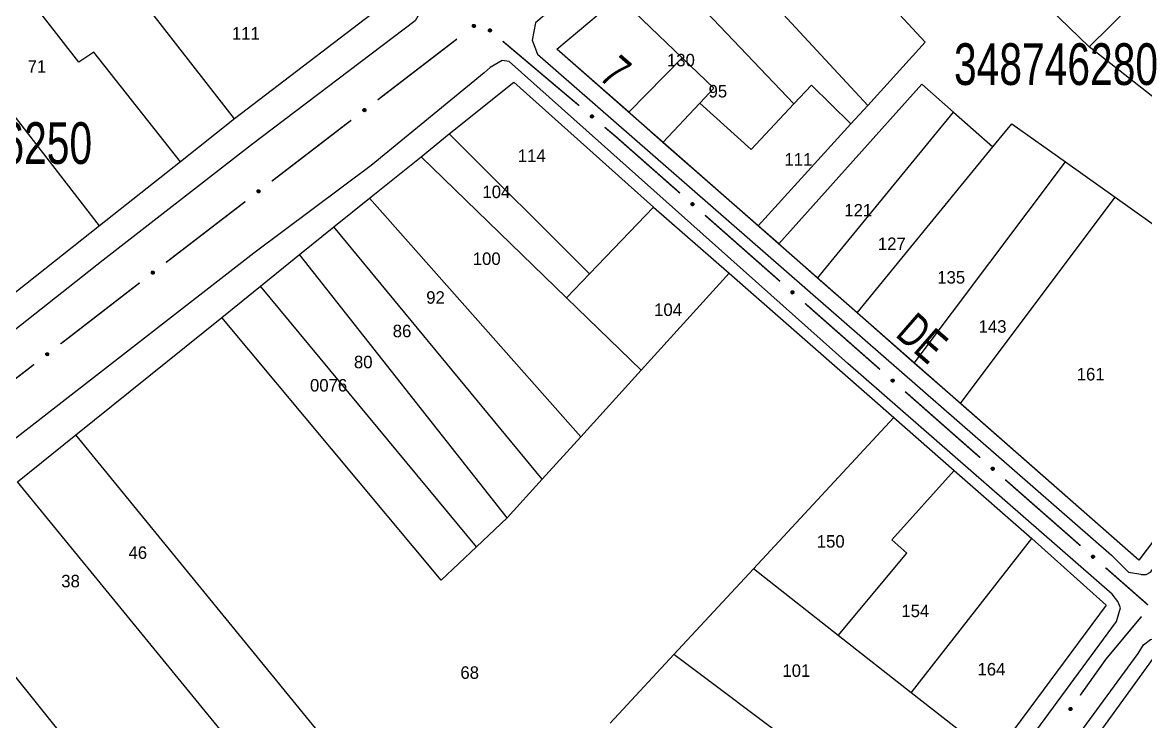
# Model space of a CAD drawing. Extents: x 199577 to 200882, y 4838726 to 4840156.
# Drawn here: x 199757.4 to 199892.1, y 4839264.7 to 4839348.5 of the extents above; entities that cross this region are included whole.
import ezdxf
from ezdxf.enums import TextEntityAlignment as Align

# ---------------------------------------------------------------- set-up
doc = ezdxf.new("R2010")
doc.units = 0
doc.header["$LTSCALE"] = 1.5
doc.header["$MEASUREMENT"] = 0
for name, color, linetype in [('CD_MALHA_LOTES', 7, 'CONTINUOUS'), ('CD_TXT_QUADRA', 2, 'CONTINUOUS'), ('RU-QUADRA', 210, 'CONTINUOUS'), ('SV-EIXO-RUA-PAV', 20, 'CONTINUOUS'), ('SV-RUA-PAVIM', 7, 'CONTINUOUS'), ('SV-TXT-RUA-PAV', 7, 'CONTINUOUS'), ('Th_NmrPorta', 1, 'CONTINUOUS')]:
    doc.layers.add(name, color=color, linetype=linetype)
doc.styles.add('ARIAL', font='ARIAL.SHX')

msp = doc.modelspace()

# ---------------------------------------------------------------- linework, layer by layer
at = {"layer": 'CD_MALHA_LOTES', "linetype": 'Continuous', "flags": 128}
for points in [[(199885.36, 4839345.6), (199855.34, 4839374.68)], [(199865.72, 4839346.17), (199846.64, 4839366.77)], [(199858.82, 4839338.58), (199838.98, 4839360.05)], [(199782.88, 4839336.96), (199767.74, 4839356.43)], [(199849.97, 4839338.75), (199833.86, 4839355.73)], [(199885.36, 4839345.6), (199895.73, 4839355.85)], [(199764.21, 4839343.75), (199756.3, 4839353.98)], [(199802.99, 4839352.36), (199782.88, 4839336.96)], [(199830.16, 4839337.76), (199821.54, 4839345.34), (199828.96, 4839351.6)], [(199828.96, 4839351.6), (199836.57, 4839344.27)], [(199766.69, 4839324.14), (199748.39, 4839347.78)], [(199858.82, 4839338.58), (199865.72, 4839346.17)], [(199766.01, 4839344.96), (199764.21, 4839343.75)], [(199776.4, 4839331.83), (199766.01, 4839344.96)], [(199918.48, 4839319.6), (199885.36, 4839345.6)], [(199830.16, 4839337.76), (199836.57, 4839344.27)], [(199836.57, 4839344.27), (199840.34, 4839340.64)], [(199808.61, 4839335.15), (199816.38, 4839341.35)], [(199816.38, 4839341.35), (199833.13, 4839326.38)], [(199848.14, 4839321.96), (199865.31, 4839341.12)], [(199849.97, 4839338.75), (199852.08, 4839341.01)], [(199852.08, 4839341.01), (199856.8, 4839336.36)], [(199865.31, 4839341.12), (199869.12, 4839337.76)], [(199840.34, 4839340.64), (199838.68, 4839338.86)], [(199834.26, 4839334.15), (199838.68, 4839338.86)], [(199838.68, 4839338.86), (199844.84, 4839333.29)], [(199844.84, 4839333.29), (199849.97, 4839338.75)], [(199856.8, 4839336.36), (199858.82, 4839338.58)], [(199782.88, 4839336.96), (199776.4, 4839331.83)], [(199834.26, 4839334.15), (199830.16, 4839337.76)], [(199852.8, 4839317.86), (199869.12, 4839337.76)], [(199869.12, 4839337.76), (199873.83, 4839333.6)], [(199845.66, 4839324.13), (199856.8, 4839336.36)], [(199873.83, 4839333.6), (199876.1, 4839336.38)], [(199876.1, 4839336.38), (199882.52, 4839331.82)], [(199805.25, 4839332.43), (199808.61, 4839335.15)], [(199825.44, 4839318.37), (199808.61, 4839335.15)], [(199845.66, 4839324.13), (199834.26, 4839334.15)], [(199857.53, 4839313.7), (199873.83, 4839333.6)], [(199776.4, 4839331.83), (199766.69, 4839324.14)], [(199799.08, 4839327.46), (199805.25, 4839332.43)], [(199822.7, 4839315.51), (199805.25, 4839332.43)], [(199864.38, 4839307.68), (199882.52, 4839331.82)], [(199882.52, 4839331.82), (199888.47, 4839327.59)], [(199794.79, 4839324), (199799.08, 4839327.46)], [(199824.39, 4839298.84), (199799.08, 4839327.46)], [(199869.93, 4839302.81), (199888.47, 4839327.59)], [(199888.47, 4839327.59), (199901.54, 4839318.31)], [(199825.44, 4839318.37), (199833.13, 4839326.38)], [(199833.13, 4839326.38), (199842.19, 4839318.44)], [(199766.69, 4839324.14), (199752.38, 4839312.81), (199744.05, 4839306.21), (199733.12, 4839297.55)], [(199790.69, 4839320.69), (199794.79, 4839324)], [(199819.77, 4839293.74), (199794.79, 4839324)], [(199848.14, 4839321.96), (199845.66, 4839324.13)], [(199852.8, 4839317.86), (199848.14, 4839321.96)], [(199786, 4839316.91), (199790.69, 4839320.69)], [(199815.57, 4839289.12), (199790.69, 4839320.69)], [(199822.7, 4839315.51), (199825.44, 4839318.37)], [(199842.19, 4839318.44), (199831.65, 4839306.83)], [(199842.19, 4839318.44), (199861.94, 4839301.13)], [(199857.53, 4839313.7), (199852.8, 4839317.86)], [(199781.34, 4839313.15), (199786, 4839316.91)], [(199811.89, 4839285.64), (199786, 4839316.91)], [(199831.65, 4839306.83), (199822.7, 4839315.51)], [(199763.85, 4839299.05), (199781.34, 4839313.15)], [(199807.64, 4839281.62), (199781.34, 4839313.15)], [(199864.38, 4839307.68), (199857.53, 4839313.7)], [(199909.94, 4839308.6), (199891.31, 4839284.01)], [(199869.93, 4839302.81), (199864.38, 4839307.68)], [(199831.65, 4839306.83), (199824.39, 4839298.84)], [(199891.31, 4839284.01), (199869.93, 4839302.81)], [(199845.1, 4839282.97), (199861.94, 4839301.13)], [(199861.94, 4839301.13), (199869.18, 4839294.78)], [(199756.86, 4839293.42), (199763.85, 4839299.05)], [(199797.21, 4839258.18), (199763.85, 4839299.05)], [(199824.39, 4839298.84), (199819.77, 4839293.74)], [(199819.77, 4839293.74), (199815.57, 4839289.12)], [(199861.72, 4839286.47), (199869.18, 4839294.78)], [(199869.18, 4839294.78), (199878.48, 4839286.63)], [(199790.35, 4839252.47), (199756.86, 4839293.42)], [(199815.57, 4839289.12), (199811.89, 4839285.64)], [(199811.89, 4839285.64), (199807.64, 4839281.62)], [(199863.49, 4839284.87), (199861.72, 4839286.47)], [(199864.04, 4839268.12), (199878.48, 4839286.63)], [(199878.48, 4839286.63), (199887.4, 4839278.64)], [(199745.12, 4839284.26), (199766.7, 4839257.42)], [(199855.28, 4839274.99), (199863.49, 4839284.87)], [(199835.58, 4839272.71), (199845.1, 4839282.97)], [(199855.28, 4839274.99), (199845.1, 4839282.97)], [(199887.4, 4839278.64), (199873.9, 4839260.38)], [(199864.04, 4839268.12), (199855.28, 4839274.99)], [(199827.93, 4839264.47), (199835.58, 4839272.71)], [(199866.04, 4839249.86), (199835.58, 4839272.71)], [(199884.6, 4839260.55), (199893.61, 4839273.01)], [(199873.9, 4839260.38), (199864.04, 4839268.12)]]:
    msp.add_lwpolyline(points, dxfattribs=at)
at = {"layer": 'RU-QUADRA', "linetype": 'Continuous', "flags": 128}
msp.add_lwpolyline([(199897.27, 4839416.15), (199956.89, 4839371.96), (199957.31, 4839368.57), (199944.62, 4839353.14), (199936.38, 4839342.56), (199928.1, 4839331.94), (199918.48, 4839319.6), (199909.94, 4839308.6), (199891.31, 4839284.01), (199821.54, 4839345.34), (199828.96, 4839351.6), (199833.86, 4839355.73), (199838.98, 4839360.05), (199846.64, 4839366.77), (199855.34, 4839374.68), (199868.66, 4839388.96), (199874.27, 4839395.77), (199881.03, 4839403.96), (199889.83, 4839414.62), (199891.06, 4839415.74), (199892.8, 4839416.65), (199894.9, 4839416.84)], close=True, dxfattribs=at)
for points in [[(199755.62, 4839393.43), (199760.87, 4839397.71), (199770.13, 4839387.63), (199780.19, 4839376.67), (199785.86, 4839370.37), (199791.41, 4839364.54), (199802.99, 4839352.36), (199782.88, 4839336.96), (199776.4, 4839331.83), (199766.69, 4839324.14), (199752.38, 4839312.81)], [(199756.86, 4839293.42), (199763.85, 4839299.05), (199781.34, 4839313.15), (199786, 4839316.91), (199790.69, 4839320.69), (199794.79, 4839324), (199799.08, 4839327.46), (199805.25, 4839332.43), (199808.61, 4839335.15), (199816.38, 4839341.35), (199833.13, 4839326.38), (199842.19, 4839318.44), (199861.94, 4839301.13), (199869.18, 4839294.78), (199878.48, 4839286.63), (199887.4, 4839278.64), (199873.9, 4839260.38)], [(199884.6, 4839260.55), (199893.61, 4839273.01), (199923.36, 4839247.27)]]:
    msp.add_lwpolyline(points, dxfattribs=at)
at = {"layer": 'SV-EIXO-RUA-PAV'}
for points in [[(199811.409297, 4839348.099592), (199811.412227, 4839348.148412), (199811.424728, 4839348.189772), (199811.445083, 4839348.221267), (199811.470328, 4839348.244408), (199811.49882, 4839348.265174), (199811.532166, 4839348.279772), (199811.572765, 4839348.287777), (199811.62176, 4839348.285182), (199811.663287, 4839348.269591), (199811.695232, 4839348.251287), (199811.720878, 4839348.226353), (199811.740587, 4839348.198336), (199811.754606, 4839348.163197), (199811.762316, 4839348.121974), (199811.758514, 4839348.072772), (199811.74598, 4839348.032308), (199811.725492, 4839348.002361), (199811.700262, 4839347.976737), (199811.670919, 4839347.955885), (199811.638103, 4839347.941744), (199811.596585, 4839347.934056), (199811.548071, 4839347.938452), (199811.507571, 4839347.950492), (199811.477344, 4839347.970555), (199811.452677, 4839347.995962), (199811.431501, 4839348.024287), (199811.415431, 4839348.057196), (199811.409297, 4839348.099592)], [(199813.472779, 4839347.749117), (199813.521449, 4839347.75394), (199813.564265, 4839347.748133), (199813.598581, 4839347.733012), (199813.625421, 4839347.711742), (199813.650429, 4839347.686889), (199813.670114, 4839347.65627), (199813.684435, 4839347.617446), (199813.689616, 4839347.568657), (199813.680784, 4839347.525188), (199813.667759, 4839347.490751), (199813.647192, 4839347.461487), (199813.622641, 4839347.437597), (199813.590159, 4839347.418201), (199813.550674, 4839347.404073), (199813.501489, 4839347.400051), (199813.459552, 4839347.406032), (199813.426744, 4839347.42153), (199813.397455, 4839347.442393), (199813.372227, 4839347.468072), (199813.353077, 4839347.49824), (199813.338924, 4839347.538021), (199813.335597, 4839347.58662), (199813.341085, 4839347.628514), (199813.356118, 4839347.661532), (199813.377308, 4839347.689905), (199813.40193, 4839347.715291), (199813.431885, 4839347.73636), (199813.472779, 4839347.749117)], [(199798.273282, 4839338.01894), (199798.278952, 4839338.067519), (199798.293758, 4839338.108111), (199798.315852, 4839338.138412), (199798.342357, 4839338.160097), (199798.371972, 4839338.179228), (199798.406086, 4839338.191929), (199798.447071, 4839338.197639), (199798.495842, 4839338.192293), (199798.536427, 4839338.174393), (199798.567293, 4839338.154322), (199798.591497, 4839338.127985), (199798.6096, 4839338.098904), (199798.621621, 4839338.063033), (199798.627001, 4839338.021442), (199798.620439, 4839337.972531), (199798.605651, 4839337.932836), (199798.583511, 4839337.904088), (199798.55688, 4839337.879923), (199798.526411, 4839337.860754), (199798.492853, 4839337.84848), (199798.450968, 4839337.843138), (199798.402778, 4839337.850254), (199798.363019, 4839337.864552), (199798.333968, 4839337.886282), (199798.310768, 4839337.913036), (199798.291218, 4839337.942506), (199798.277023, 4839337.976267), (199798.273282, 4839338.01894)], [(199825.70209, 4839337.431949), (199825.75076, 4839337.436773), (199825.793576, 4839337.430965), (199825.827892, 4839337.415844), (199825.854732, 4839337.394574), (199825.87974, 4839337.369721), (199825.899425, 4839337.339102), (199825.913746, 4839337.300278), (199825.918927, 4839337.251489), (199825.910095, 4839337.20802), (199825.89707, 4839337.173583), (199825.876502, 4839337.144319), (199825.851952, 4839337.120429), (199825.81947, 4839337.101033), (199825.779985, 4839337.086905), (199825.7308, 4839337.082883), (199825.688863, 4839337.088864), (199825.656055, 4839337.104362), (199825.626765, 4839337.125225), (199825.601538, 4839337.150904), (199825.582388, 4839337.181072), (199825.568235, 4839337.220853), (199825.564908, 4839337.269452), (199825.570396, 4839337.311346), (199825.585429, 4839337.344364), (199825.606619, 4839337.372737), (199825.631241, 4839337.398123), (199825.661196, 4839337.419192), (199825.70209, 4839337.431949)], [(199785.584967, 4839328.271805), (199785.590636, 4839328.320384), (199785.605442, 4839328.360976), (199785.627536, 4839328.391277), (199785.654041, 4839328.412962), (199785.683657, 4839328.432093), (199785.71777, 4839328.444794), (199785.758755, 4839328.450504), (199785.807526, 4839328.445158), (199785.848111, 4839328.427258), (199785.878977, 4839328.407187), (199785.903181, 4839328.38085), (199785.921284, 4839328.351769), (199785.933305, 4839328.315898), (199785.938685, 4839328.274307), (199785.932123, 4839328.225396), (199785.917335, 4839328.185701), (199785.895195, 4839328.156953), (199785.868564, 4839328.132788), (199785.838096, 4839328.113619), (199785.804537, 4839328.101345), (199785.762652, 4839328.096003), (199785.714463, 4839328.103119), (199785.674703, 4839328.117417), (199785.645652, 4839328.139147), (199785.622452, 4839328.165901), (199785.602902, 4839328.195371), (199785.588707, 4839328.229132), (199785.584967, 4839328.271805)], [(199837.760626, 4839326.9131), (199837.809389, 4839326.916863), (199837.852069, 4839326.910126), (199837.886048, 4839326.894261), (199837.912419, 4839326.872412), (199837.93688, 4839326.847021), (199837.955894, 4839326.81598), (199837.969366, 4839326.776854), (199837.973484, 4839326.727964), (199837.963709, 4839326.684697), (199837.949937, 4839326.650552), (199837.928738, 4839326.621742), (199837.903673, 4839326.598393), (199837.870777, 4839326.579708), (199837.830993, 4839326.566443), (199837.781732, 4839326.563492), (199837.739936, 4839326.570384), (199837.707473, 4839326.586592), (199837.678644, 4839326.608088), (199837.653982, 4839326.63431), (199837.635493, 4839326.664887), (199837.622209, 4839326.704968), (199837.619941, 4839326.753627), (199837.626339, 4839326.795392), (199837.642087, 4839326.828074), (199837.663889, 4839326.85598), (199837.689058, 4839326.880824), (199837.719465, 4839326.901236), (199837.760626, 4839326.9131)], [(199772.899663, 4839318.520211), (199772.905184, 4839318.568807), (199772.919867, 4839318.609444), (199772.941868, 4839318.639812), (199772.968307, 4839318.661578), (199772.997863, 4839318.6808), (199773.031938, 4839318.693604), (199773.072905, 4839318.699439), (199773.121692, 4839318.694242), (199773.162332, 4839318.676466), (199773.193259, 4839318.656489), (199773.217543, 4839318.630227), (199773.235735, 4839318.601201), (199773.247865, 4839318.565366), (199773.253372, 4839318.523792), (199773.24696, 4839318.474861), (199773.232292, 4839318.435121), (199773.21024, 4839318.406306), (199773.183683, 4839318.38206), (199773.153273, 4839318.362798), (199773.119752, 4839318.350422), (199773.077884, 4839318.344952), (199773.029673, 4839318.351921), (199772.98987, 4839318.366098), (199772.960753, 4839318.387739), (199772.937471, 4839318.414422), (199772.917831, 4839318.443833), (199772.903534, 4839318.477549), (199772.899663, 4839318.520211)], [(199849.762507, 4839316.332228), (199849.81127, 4839316.335991), (199849.85395, 4839316.329254), (199849.887929, 4839316.313389), (199849.9143, 4839316.29154), (199849.938761, 4839316.266149), (199849.957775, 4839316.235108), (199849.971247, 4839316.195982), (199849.975365, 4839316.147092), (199849.965589, 4839316.103825), (199849.951818, 4839316.06968), (199849.930619, 4839316.04087), (199849.905554, 4839316.017521), (199849.872658, 4839315.998836), (199849.832874, 4839315.985571), (199849.783613, 4839315.98262), (199849.741817, 4839315.989512), (199849.709354, 4839316.00572), (199849.680525, 4839316.027216), (199849.655863, 4839316.053438), (199849.637374, 4839316.084015), (199849.62409, 4839316.124096), (199849.621821, 4839316.172755), (199849.62822, 4839316.21452), (199849.643968, 4839316.247202), (199849.66577, 4839316.275108), (199849.690938, 4839316.299952), (199849.721345, 4839316.320364), (199849.762507, 4839316.332228)], [(199760.241136, 4839308.734421), (199760.246658, 4839308.783016), (199760.26134, 4839308.823653), (199760.283341, 4839308.854021), (199760.30978, 4839308.875787), (199760.339337, 4839308.895009), (199760.373412, 4839308.907814), (199760.414379, 4839308.913648), (199760.463166, 4839308.908452), (199760.503806, 4839308.890675), (199760.534733, 4839308.870698), (199760.559016, 4839308.844436), (199760.577208, 4839308.81541), (199760.589338, 4839308.779575), (199760.594846, 4839308.738001), (199760.588433, 4839308.68907), (199760.573765, 4839308.64933), (199760.551714, 4839308.620515), (199760.525157, 4839308.596269), (199760.494747, 4839308.577007), (199760.461226, 4839308.564631), (199760.419357, 4839308.559161), (199760.371146, 4839308.56613), (199760.331343, 4839308.580307), (199760.302226, 4839308.601948), (199760.278944, 4839308.628631), (199760.259305, 4839308.658042), (199760.245007, 4839308.691758), (199760.241136, 4839308.734421)], [(199861.764388, 4839305.751356), (199861.813151, 4839305.755119), (199861.85583, 4839305.748381), (199861.88981, 4839305.732516), (199861.916181, 4839305.710668), (199861.940642, 4839305.685276), (199861.959656, 4839305.654236), (199861.973128, 4839305.61511), (199861.977246, 4839305.56622), (199861.96747, 4839305.522953), (199861.953699, 4839305.488808), (199861.932499, 4839305.459998), (199861.907435, 4839305.436648), (199861.874539, 4839305.417964), (199861.834755, 4839305.404698), (199861.785494, 4839305.401747), (199861.743698, 4839305.40864), (199861.711234, 4839305.424848), (199861.682406, 4839305.446344), (199861.657744, 4839305.472565), (199861.639255, 4839305.503143), (199861.625971, 4839305.543223), (199861.623702, 4839305.591882), (199861.630101, 4839305.633648), (199861.645849, 4839305.66633), (199861.667651, 4839305.694235), (199861.692819, 4839305.719079), (199861.723226, 4839305.739492), (199861.764388, 4839305.751356)], [(199873.772682, 4839295.178115), (199873.821437, 4839295.181978), (199873.86413, 4839295.175328), (199873.898142, 4839295.159533), (199873.924557, 4839295.137738), (199873.949071, 4839295.112397), (199873.968148, 4839295.081396), (199873.981701, 4839295.042297), (199873.985919, 4839294.993416), (199873.976232, 4839294.950129), (199873.962531, 4839294.915956), (199873.941391, 4839294.887102), (199873.916374, 4839294.863701), (199873.883516, 4839294.84495), (199873.84376, 4839294.831602), (199873.794505, 4839294.82855), (199873.752695, 4839294.835357), (199873.720198, 4839294.851499), (199873.691326, 4839294.872935), (199873.66661, 4839294.899106), (199873.648058, 4839294.929646), (199873.634692, 4839294.969699), (199873.632323, 4839295.018353), (199873.638636, 4839295.060131), (199873.654317, 4839295.092846), (199873.676062, 4839295.120796), (199873.701179, 4839295.145692), (199873.731544, 4839295.166166), (199873.772682, 4839295.178115)], [(199885.796245, 4839284.621888), (199885.845001, 4839284.625751), (199885.887694, 4839284.619101), (199885.921705, 4839284.603306), (199885.948121, 4839284.581511), (199885.972634, 4839284.556171), (199885.991712, 4839284.525169), (199886.005264, 4839284.486071), (199886.009482, 4839284.437189), (199885.999796, 4839284.393902), (199885.986094, 4839284.359729), (199885.964954, 4839284.330876), (199885.939938, 4839284.307475), (199885.90708, 4839284.288723), (199885.867323, 4839284.275376), (199885.818069, 4839284.272324), (199885.776258, 4839284.27913), (199885.743762, 4839284.295272), (199885.714889, 4839284.316709), (199885.690173, 4839284.34288), (199885.671622, 4839284.373419), (199885.658255, 4839284.413472), (199885.655887, 4839284.462126), (199885.6622, 4839284.503905), (199885.677881, 4839284.536619), (199885.699625, 4839284.564569), (199885.724743, 4839284.589465), (199885.755108, 4839284.60994), (199885.796245, 4839284.621888)], [(199883.302573, 4839266.229261), (199883.311386, 4839266.181153), (199883.309122, 4839266.138004), (199883.296876, 4839266.10256), (199883.277888, 4839266.07406), (199883.255178, 4839266.047091), (199883.226283, 4839266.024953), (199883.188769, 4839266.007486), (199883.140572, 4839265.998307), (199883.096523, 4839266.003531), (199883.061132, 4839266.013677), (199883.030274, 4839266.031766), (199883.004445, 4839266.054267), (199882.982441, 4839266.085042), (199882.965111, 4839266.123231), (199882.957054, 4839266.171918), (199882.959563, 4839266.214205), (199882.972308, 4839266.248177), (199882.99069, 4839266.279084), (199883.014205, 4839266.306339), (199883.042695, 4839266.327907), (199883.081177, 4839266.345287), (199883.129336, 4839266.352602), (199883.17154, 4839266.350581), (199883.205683, 4839266.338317), (199883.235704, 4839266.319534), (199883.26303, 4839266.297085), (199883.286494, 4839266.268965), (199883.302573, 4839266.229261)]]:
    msp.add_lwpolyline(points, close=True, dxfattribs=at)
for points in [[(199811.409297, 4839348.099592), (199811.572765, 4839348.287777)], [(199811.411974, 4839348.12612), (199811.547138, 4839348.278628)], [(199811.412227, 4839348.148412), (199811.532166, 4839348.279772)], [(199811.414175, 4839348.07758), (199811.595821, 4839348.282754)], [(199811.415431, 4839348.057196), (199811.62176, 4839348.285182)], [(199811.419251, 4839348.17202), (199811.509431, 4839348.265947)], [(199811.424728, 4839348.189772), (199811.49882, 4839348.265174)], [(199811.427142, 4839348.043722), (199811.638763, 4839348.274728)], [(199811.431501, 4839348.024287), (199811.663287, 4839348.269591)], [(199811.444243, 4839348.013427), (199811.674327, 4839348.258542)], [(199811.452677, 4839347.995962), (199811.695232, 4839348.251287)], [(199811.46726, 4839347.984627), (199811.708429, 4839348.235693)], [(199811.477344, 4839347.970555), (199811.720878, 4839348.226353)], [(199811.495589, 4839347.962206), (199811.728774, 4839348.209994)], [(199811.507571, 4839347.950492), (199811.740587, 4839348.198336)], [(199811.530119, 4839347.94513), (199811.744699, 4839348.176884)], [(199811.548071, 4839347.938452), (199811.754606, 4839348.163197)], [(199811.574238, 4839347.939919), (199811.756489, 4839348.14021)], [(199811.596585, 4839347.934056), (199811.762316, 4839348.121974)], [(199811.619962, 4839347.943297), (199811.754841, 4839348.091957)], [(199811.638103, 4839347.941744), (199811.758514, 4839348.072772)], [(199811.657384, 4839347.952129), (199811.747706, 4839348.047981)], [(199811.670919, 4839347.955885), (199811.74598, 4839348.032308)], [(199813.335597, 4839347.58662), (199813.590159, 4839347.418201)], [(199813.338924, 4839347.538021), (199813.550674, 4839347.404073)], [(199813.339354, 4839347.605402), (199813.602109, 4839347.430147)], [(199813.341085, 4839347.628514), (199813.622641, 4839347.437597)], [(199813.341182, 4839347.561014), (199813.56776, 4839347.412709)], [(199813.350758, 4839347.642197), (199813.632286, 4839347.451105)], [(199813.351744, 4839347.516398), (199813.519852, 4839347.406709)], [(199813.353077, 4839347.49824), (199813.501489, 4839347.400051)], [(199813.356118, 4839347.661532), (199813.647192, 4839347.461487)], [(199813.366379, 4839347.480843), (199813.475301, 4839347.406804)], [(199813.368421, 4839347.673713), (199813.654446, 4839347.475256)], [(199813.372227, 4839347.468072), (199813.459552, 4839347.406032)], [(199813.377308, 4839347.689905), (199813.667759, 4839347.490751)], [(199813.39322, 4839347.700993), (199813.671619, 4839347.51254)], [(199813.40193, 4839347.715291), (199813.680784, 4839347.525188)], [(199813.420432, 4839347.722667), (199813.681981, 4839347.550215)], [(199813.431885, 4839347.73636), (199813.689616, 4839347.568657)], [(199813.451815, 4839347.740822), (199813.683118, 4839347.593886)], [(199813.472779, 4839347.749117), (199813.684435, 4839347.617446)], [(199813.499397, 4839347.750667), (199813.67135, 4839347.641305)], [(199813.521449, 4839347.75394), (199813.670114, 4839347.65627)], [(199813.54587, 4839347.750735), (199813.652869, 4839347.676534)], [(199813.564265, 4839347.748133), (199813.650429, 4839347.686889)], [(199798.273282, 4839338.01894), (199798.447071, 4839338.197639)], [(199798.276915, 4839337.996689), (199798.469808, 4839338.191327)], [(199798.277023, 4839337.976267), (199798.495842, 4839338.192293)], [(199798.277446, 4839338.045276), (199798.42097, 4839338.189944)], [(199798.278952, 4839338.067519), (199798.406086, 4839338.191929)], [(199798.287292, 4839338.090695), (199798.38261, 4839338.179403)], [(199798.287958, 4839337.962156), (199798.512231, 4839338.1809)], [(199798.291218, 4839337.942506), (199798.536427, 4839338.174393)], [(199798.293758, 4839338.108111), (199798.371972, 4839338.179228)], [(199798.303329, 4839337.930947), (199798.546829, 4839338.162741)], [(199798.310768, 4839337.913036), (199798.567293, 4839338.154322)], [(199798.324691, 4839337.900899), (199798.579592, 4839338.13801)], [(199798.333968, 4839337.886282), (199798.591497, 4839338.127985)], [(199798.351714, 4839337.876921), (199798.59846, 4839338.111209)], [(199798.363019, 4839337.864552), (199798.6096, 4839338.098904)], [(199798.38523, 4839337.857931), (199798.612499, 4839338.077255)], [(199798.402778, 4839337.850254), (199798.621621, 4839338.063033)], [(199798.428986, 4839337.850248), (199798.622208, 4839338.039977)], [(199798.450968, 4839337.843138), (199798.627001, 4839338.021442)], [(199798.474828, 4839337.85105), (199798.617851, 4839337.991892)], [(199798.492853, 4839337.84848), (199798.620439, 4839337.972531)], [(199798.512687, 4839337.857765), (199798.608255, 4839337.948387)], [(199798.526411, 4839337.860754), (199798.605651, 4839337.932836)], [(199825.564908, 4839337.269452), (199825.81947, 4839337.101033)], [(199825.568235, 4839337.220853), (199825.779985, 4839337.086905)], [(199825.568665, 4839337.288234), (199825.83142, 4839337.112979)], [(199825.570396, 4839337.311346), (199825.851952, 4839337.120429)], [(199825.570493, 4839337.243846), (199825.797071, 4839337.095541)], [(199825.580069, 4839337.325029), (199825.861597, 4839337.133937)], [(199825.581055, 4839337.19923), (199825.749163, 4839337.089542)], [(199825.582388, 4839337.181072), (199825.7308, 4839337.082883)], [(199825.585429, 4839337.344364), (199825.876502, 4839337.144319)], [(199825.59569, 4839337.163675), (199825.704612, 4839337.089637)], [(199825.597731, 4839337.356545), (199825.883757, 4839337.158088)], [(199825.601538, 4839337.150904), (199825.688863, 4839337.088864)], [(199825.606619, 4839337.372737), (199825.89707, 4839337.173583)], [(199825.622531, 4839337.383825), (199825.90093, 4839337.195372)], [(199825.631241, 4839337.398123), (199825.910095, 4839337.20802)], [(199825.649743, 4839337.405499), (199825.911291, 4839337.233047)], [(199825.661196, 4839337.419192), (199825.918927, 4839337.251489)], [(199825.681126, 4839337.423654), (199825.912429, 4839337.276718)], [(199825.70209, 4839337.431949), (199825.913746, 4839337.300278)], [(199825.728707, 4839337.433499), (199825.900661, 4839337.324137)], [(199825.75076, 4839337.436773), (199825.899425, 4839337.339102)], [(199825.775181, 4839337.433567), (199825.88218, 4839337.359366)], [(199825.793576, 4839337.430965), (199825.87974, 4839337.369721)], [(199785.584967, 4839328.271805), (199785.758755, 4839328.450504)], [(199785.588599, 4839328.249554), (199785.781492, 4839328.444192)], [(199785.588707, 4839328.229132), (199785.807526, 4839328.445158)], [(199785.58913, 4839328.298141), (199785.732655, 4839328.442809)], [(199785.590636, 4839328.320384), (199785.71777, 4839328.444794)], [(199785.598977, 4839328.34356), (199785.694294, 4839328.432268)], [(199785.599642, 4839328.215021), (199785.823915, 4839328.433765)], [(199785.602902, 4839328.195371), (199785.848111, 4839328.427258)], [(199785.605442, 4839328.360976), (199785.683657, 4839328.432093)], [(199785.615013, 4839328.183812), (199785.858513, 4839328.415606)], [(199785.622452, 4839328.165901), (199785.878977, 4839328.407187)], [(199785.636375, 4839328.153764), (199785.891276, 4839328.390875)], [(199785.645652, 4839328.139147), (199785.903181, 4839328.38085)], [(199785.663398, 4839328.129786), (199785.910145, 4839328.364074)], [(199785.674703, 4839328.117417), (199785.921284, 4839328.351769)], [(199785.696914, 4839328.110796), (199785.924183, 4839328.33012)], [(199785.714463, 4839328.103119), (199785.933305, 4839328.315898)], [(199785.74067, 4839328.103113), (199785.933892, 4839328.292842)], [(199785.762652, 4839328.096003), (199785.938685, 4839328.274307)], [(199785.786512, 4839328.103915), (199785.929535, 4839328.244757)], [(199785.804537, 4839328.101345), (199785.932123, 4839328.225396)], [(199785.824371, 4839328.11063), (199785.919939, 4839328.201252)], [(199785.838096, 4839328.113619), (199785.917335, 4839328.185701)], [(199837.619941, 4839326.753627), (199837.870777, 4839326.579708)], [(199837.622209, 4839326.704968), (199837.830993, 4839326.566443)], [(199837.624105, 4839326.772323), (199837.882984, 4839326.591391)], [(199837.624967, 4839326.727905), (199837.848263, 4839326.574705)], [(199837.626339, 4839326.795392), (199837.903673, 4839326.598393)], [(199837.634555, 4839326.683071), (199837.800236, 4839326.569749)], [(199837.635493, 4839326.664887), (199837.781732, 4839326.563492)], [(199837.636308, 4839326.808861), (199837.91361, 4839326.611687)], [(199837.642087, 4839326.828074), (199837.928738, 4839326.621742)], [(199837.648413, 4839326.647205), (199837.755698, 4839326.570814)], [(199837.653982, 4839326.63431), (199837.739936, 4839326.570384)], [(199837.654651, 4839326.839985), (199837.93629, 4839326.63535)], [(199837.663889, 4839326.85598), (199837.949937, 4839326.650552)], [(199837.680039, 4839326.866719), (199837.954271, 4839326.672252)], [(199837.689058, 4839326.880824), (199837.963709, 4839326.684697)], [(199837.707716, 4839326.887796), (199837.965449, 4839326.709693)], [(199837.719465, 4839326.901236), (199837.973484, 4839326.727964)], [(199837.739487, 4839326.905263), (199837.967537, 4839326.753329)], [(199837.760626, 4839326.9131), (199837.969366, 4839326.776854)], [(199837.787271, 4839326.914071), (199837.956804, 4839326.800992)], [(199837.809389, 4839326.916863), (199837.955894, 4839326.81598)], [(199837.833735, 4839326.913127), (199837.939094, 4839326.836615)], [(199837.852069, 4839326.910126), (199837.93688, 4839326.847021)], [(199772.899663, 4839318.520211), (199773.072905, 4839318.699439)], [(199772.903363, 4839318.497972), (199773.095661, 4839318.693197)], [(199772.903534, 4839318.477549), (199773.121692, 4839318.694242)], [(199772.903746, 4839318.54656), (199773.046828, 4839318.691665)], [(199772.905184, 4839318.568807), (199773.031938, 4839318.693604)], [(199772.913454, 4839318.592008), (199773.0085, 4839318.681007)], [(199772.914511, 4839318.463472), (199773.138116, 4839318.682899)], [(199772.917831, 4839318.443833), (199773.162332, 4839318.676466)], [(199772.919867, 4839318.609444), (199772.997863, 4839318.6808)], [(199772.929977, 4839318.43231), (199773.172769, 4839318.664846)], [(199772.937471, 4839318.414422), (199773.193259, 4839318.656489)], [(199772.951431, 4839318.402328), (199773.205608, 4839318.640215)], [(199772.960753, 4839318.387739), (199773.217543, 4839318.630227)], [(199772.978527, 4839318.378432), (199773.224558, 4839318.613471)], [(199772.98987, 4839318.366098), (199773.235735, 4839318.601201)], [(199773.012101, 4839318.359544), (199773.238699, 4839318.579561)], [(199773.029673, 4839318.351921), (199773.247865, 4839318.565366)], [(199773.05588, 4839318.351995), (199773.248523, 4839318.542312)], [(199773.077884, 4839318.344952), (199773.253372, 4839318.523792)], [(199773.10172, 4839318.352937), (199773.244312, 4839318.494215)], [(199773.119752, 4839318.350422), (199773.24696, 4839318.474861)], [(199773.139558, 4839318.359767), (199773.234849, 4839318.45068)], [(199773.153273, 4839318.362798), (199773.232292, 4839318.435121)], [(199849.621821, 4839316.172755), (199849.872658, 4839315.998836)], [(199849.62409, 4839316.124096), (199849.832874, 4839315.985571)], [(199849.625986, 4839316.191451), (199849.884865, 4839316.010519)], [(199849.626847, 4839316.147033), (199849.850144, 4839315.993833)], [(199849.62822, 4839316.21452), (199849.905554, 4839316.017521)], [(199849.636436, 4839316.102198), (199849.802117, 4839315.988877)], [(199849.637374, 4839316.084015), (199849.783613, 4839315.98262)], [(199849.638188, 4839316.227989), (199849.915491, 4839316.030815)], [(199849.643968, 4839316.247202), (199849.930619, 4839316.04087)], [(199849.650294, 4839316.066333), (199849.757579, 4839315.989942)], [(199849.655863, 4839316.053438), (199849.741817, 4839315.989512)], [(199849.656532, 4839316.259113), (199849.938171, 4839316.054478)], [(199849.66577, 4839316.275108), (199849.951818, 4839316.06968)], [(199849.68192, 4839316.285847), (199849.956151, 4839316.09138)], [(199849.690938, 4839316.299952), (199849.965589, 4839316.103825)], [(199849.709597, 4839316.306924), (199849.96733, 4839316.12882)], [(199849.721345, 4839316.320364), (199849.975365, 4839316.147092)], [(199849.741368, 4839316.324391), (199849.969418, 4839316.172457)], [(199849.762507, 4839316.332228), (199849.971247, 4839316.195982)], [(199849.789152, 4839316.333199), (199849.958685, 4839316.22012)], [(199849.81127, 4839316.335991), (199849.957775, 4839316.235108)], [(199849.835616, 4839316.332255), (199849.940975, 4839316.255743)], [(199849.85395, 4839316.329254), (199849.938761, 4839316.266149)], [(199760.241136, 4839308.734421), (199760.414379, 4839308.913648)], [(199760.244837, 4839308.712181), (199760.437135, 4839308.907406)], [(199760.245007, 4839308.691758), (199760.463166, 4839308.908452)], [(199760.245219, 4839308.760769), (199760.388302, 4839308.905874)], [(199760.246658, 4839308.783016), (199760.373412, 4839308.907814)], [(199760.254927, 4839308.806217), (199760.349974, 4839308.895216)], [(199760.255985, 4839308.677681), (199760.47959, 4839308.897108)], [(199760.259305, 4839308.658042), (199760.503806, 4839308.890675)], [(199760.26134, 4839308.823653), (199760.339337, 4839308.895009)], [(199760.271451, 4839308.64652), (199760.514243, 4839308.879055)], [(199760.278944, 4839308.628631), (199760.534733, 4839308.870698)], [(199760.292904, 4839308.616537), (199760.547081, 4839308.854424)], [(199760.302226, 4839308.601948), (199760.559016, 4839308.844436)], [(199760.320001, 4839308.592641), (199760.566031, 4839308.82768)], [(199760.331343, 4839308.580307), (199760.577208, 4839308.81541)], [(199760.353574, 4839308.573753), (199760.580173, 4839308.79377)], [(199760.371146, 4839308.56613), (199760.589338, 4839308.779575)], [(199760.397354, 4839308.566204), (199760.589996, 4839308.756521)], [(199760.419357, 4839308.559161), (199760.594846, 4839308.738001)], [(199760.443193, 4839308.567146), (199760.585786, 4839308.708424)], [(199760.461226, 4839308.564631), (199760.588433, 4839308.68907)], [(199760.481031, 4839308.573976), (199760.576322, 4839308.664889)], [(199760.494747, 4839308.577007), (199760.573765, 4839308.64933)], [(199861.658413, 4839305.678241), (199861.940052, 4839305.473606)], [(199861.667651, 4839305.694235), (199861.953699, 4839305.488808)], [(199861.683801, 4839305.704975), (199861.958032, 4839305.510508)], [(199861.692819, 4839305.719079), (199861.96747, 4839305.522953)], [(199861.711477, 4839305.726052), (199861.969211, 4839305.547948)], [(199861.723226, 4839305.739492), (199861.977246, 4839305.56622)], [(199861.743248, 4839305.743519), (199861.971299, 4839305.591584)], [(199861.764388, 4839305.751356), (199861.973128, 4839305.61511)], [(199861.791033, 4839305.752326), (199861.960566, 4839305.639248)], [(199861.813151, 4839305.755119), (199861.959656, 4839305.654236)], [(199861.837497, 4839305.751383), (199861.942856, 4839305.67487)], [(199861.85583, 4839305.748381), (199861.940642, 4839305.685276)], [(199861.623702, 4839305.591882), (199861.874539, 4839305.417964)], [(199861.625971, 4839305.543223), (199861.834755, 4839305.404698)], [(199861.627867, 4839305.610578), (199861.886745, 4839305.429647)], [(199861.628728, 4839305.566161), (199861.852025, 4839305.412961)], [(199861.630101, 4839305.633648), (199861.907435, 4839305.436648)], [(199861.638317, 4839305.521326), (199861.803998, 4839305.408005)], [(199861.639255, 4839305.503143), (199861.785494, 4839305.401747)], [(199861.640069, 4839305.647117), (199861.917372, 4839305.449943)], [(199861.645849, 4839305.66633), (199861.932499, 4839305.459998)], [(199861.652175, 4839305.485461), (199861.75946, 4839305.409069)], [(199861.657744, 4839305.472565), (199861.743698, 4839305.40864)], [(199873.632323, 4839295.018353), (199873.883516, 4839294.84495)], [(199873.634692, 4839294.969699), (199873.84376, 4839294.831602)], [(199873.63645, 4839295.037058), (199873.895699, 4839294.856658)], [(199873.637402, 4839294.992642), (199873.861013, 4839294.8399)], [(199873.638636, 4839295.060131), (199873.916374, 4839294.863701)], [(199873.647083, 4839294.947827), (199873.812996, 4839294.834846)], [(199873.648058, 4839294.929646), (199873.794505, 4839294.82855)], [(199873.648577, 4839295.073621), (199873.926284, 4839294.877016)], [(199873.654317, 4839295.092846), (199873.941391, 4839294.887102)], [(199873.661015, 4839294.91199), (199873.768456, 4839294.835819)], [(199873.666857, 4839295.104783), (199873.948915, 4839294.900725)], [(199873.676062, 4839295.120796), (199873.962531, 4839294.915956)], [(199873.69219, 4839295.131568), (199873.96682, 4839294.937664)], [(199873.701179, 4839295.145692), (199873.976232, 4839294.950129)], [(199873.719823, 4839295.152702), (199873.977922, 4839294.975128)], [(199873.731544, 4839295.166166), (199873.985919, 4839294.993416)], [(199873.751558, 4839295.170235), (199873.97992, 4839295.018768)], [(199873.772682, 4839295.178115), (199873.981701, 4839295.042297)], [(199873.799325, 4839295.17914), (199873.969089, 4839295.066409)], [(199873.821437, 4839295.181978), (199873.968148, 4839295.081396)], [(199873.845791, 4839295.178292), (199873.951306, 4839295.101996)], [(199873.86413, 4839295.175328), (199873.949071, 4839295.112397)], [(199873.66661, 4839294.899106), (199873.752695, 4839294.835357)], [(199885.655887, 4839284.462126), (199885.90708, 4839284.288723)], [(199885.658255, 4839284.413472), (199885.867323, 4839284.275376)], [(199885.660013, 4839284.480831), (199885.919262, 4839284.300431)], [(199885.660966, 4839284.436416), (199885.884576, 4839284.283673)], [(199885.6622, 4839284.503905), (199885.939938, 4839284.307475)], [(199885.670646, 4839284.3916), (199885.83656, 4839284.278619)], [(199885.671622, 4839284.373419), (199885.818069, 4839284.272324)], [(199885.672141, 4839284.517394), (199885.949847, 4839284.32079)], [(199885.677881, 4839284.536619), (199885.964954, 4839284.330876)], [(199885.684578, 4839284.355764), (199885.792019, 4839284.279592)], [(199885.690173, 4839284.34288), (199885.776258, 4839284.27913)], [(199885.690421, 4839284.548556), (199885.972479, 4839284.344499)], [(199885.699625, 4839284.564569), (199885.986094, 4839284.359729)], [(199885.715753, 4839284.575342), (199885.990383, 4839284.381438)], [(199885.724743, 4839284.589465), (199885.999796, 4839284.393902)], [(199885.743387, 4839284.596475), (199886.001485, 4839284.418901)], [(199885.755108, 4839284.60994), (199886.009482, 4839284.437189)], [(199885.775122, 4839284.614008), (199886.003484, 4839284.462542)], [(199885.796245, 4839284.621888), (199886.005264, 4839284.486071)], [(199885.822888, 4839284.622913), (199885.992653, 4839284.510183)], [(199885.845001, 4839284.625751), (199885.991712, 4839284.525169)], [(199885.869354, 4839284.622065), (199885.97487, 4839284.545769)], [(199885.887694, 4839284.619101), (199885.972634, 4839284.556171)], [(199883.042695, 4839266.327907), (199882.957054, 4839266.171918)], [(199883.014205, 4839266.306339), (199882.959563, 4839266.214205)], [(199883.026452, 4839266.313219), (199882.96163, 4839266.198573)], [(199883.081177, 4839266.345287), (199882.965111, 4839266.123231)], [(199883.060682, 4839266.330731), (199882.965202, 4839266.154165)], [(199883.104277, 4839266.344929), (199882.975124, 4839266.106914)], [(199883.129336, 4839266.352602), (199882.982441, 4839266.085042)], [(199883.148364, 4839266.350404), (199882.99533, 4839266.074116)], [(199883.17154, 4839266.350581), (199883.004445, 4839266.054267)], [(199883.185973, 4839266.342067), (199883.0187, 4839266.045766)], [(199883.205683, 4839266.338317), (199883.030274, 4839266.031766)], [(199883.218836, 4839266.327059), (199883.044593, 4839266.025669)], [(199883.235704, 4839266.319534), (199883.061132, 4839266.013677)], [(199883.248064, 4839266.304589), (199883.083164, 4839266.011624)], [(199883.26303, 4839266.297085), (199883.096523, 4839266.003531)], [(199883.271905, 4839266.279253), (199883.121564, 4839266.004398)], [(199883.286494, 4839266.268965), (199883.140572, 4839265.998307)], [(199883.292581, 4839266.24947), (199883.165181, 4839266.006858)], [(199883.302573, 4839266.229261), (199883.188769, 4839266.007486)], [(199883.306309, 4839266.202861), (199883.21147, 4839266.022489)], [(199883.311386, 4839266.181153), (199883.226283, 4839266.024953)], [(199883.310202, 4839266.15655), (199883.245058, 4839266.043807)], [(199883.309122, 4839266.138004), (199883.255178, 4839266.047091)]]:
    msp.add_lwpolyline(points, dxfattribs=at)
at = {"layer": 'SV-EIXO-RUA-PAV', "const_width": 0.18}
for points in [[(199800.040324, 4839339.237566), (199809.556561, 4839346.547917)], [(199815.04028, 4839346.282685), (199824.212263, 4839338.544809)], [(199787.352008, 4839329.490431), (199796.868245, 4839336.800782)], [(199827.269591, 4839335.965517), (199828.033923, 4839335.320694)], [(199828.033923, 4839335.320694), (199828.58, 4839334.86)], [(199828.58, 4839334.86), (199836.295371, 4839328.05812)], [(199774.663692, 4839319.743296), (199784.179929, 4839327.053647)], [(199839.295842, 4839325.412902), (199848.297252, 4839317.477247)], [(199762.004453, 4839309.95843), (199771.498347, 4839317.297773)], [(199851.297723, 4839314.832029), (199860.299133, 4839306.896375)], [(199749.345926, 4839300.172639), (199758.839821, 4839307.511982)], [(199863.299603, 4839304.251157), (199869.300544, 4839298.960721)], [(199869.300544, 4839298.960721), (199870.05, 4839298.3)], [(199870.05, 4839298.3), (199872.305081, 4839296.320126)], [(199875.310972, 4839293.681069), (199884.328644, 4839285.763899)], [(199887.334535, 4839283.124842), (199891.843372, 4839279.166257)], [(199891.843372, 4839279.166257), (199892.42, 4839278.66)], [(199891.648325, 4839277.273169), (199887.807741, 4839272.663407)], [(199887.38, 4839272.15), (199884.289037, 4839267.805626)], [(199887.807741, 4839272.663407), (199887.38, 4839272.15)]]:
    msp.add_lwpolyline(points, dxfattribs=at)
at = {"layer": 'SV-RUA-PAVIM', "linetype": 'Continuous'}
msp.add_polyline3d([(199888.06, 4839284.62, 4.25), (199890.07, 4839282.57, 4.25), (199891.56, 4839282.34, 4.25), (199891.59, 4839282.32, 4.25), (199892.21, 4839282.32, 4.25), (199892.73, 4839282.57, 4.25), (199959, 4839367.48, 3.67), (199959.48, 4839368.59, 3.67), (199959.62, 4839370.21, 3.67), (199959.42, 4839371.56, 3.67), (199958, 4839373.07, 3.67), (199896, 4839418.75, 3.67), (199893.59, 4839420.18, 3.72), (199892.3, 4839420.62, 3.72), (199891.34, 4839420.63, 3.72), (199890.16, 4839420.08, 3.72), (199888.99, 4839419.31, 3.72), (199868.35, 4839394.36, 3.81), (199851.2, 4839376.28, 3.42), (199835.08, 4839362.29, 2.84), (199818.98, 4839348.5, 2.12), (199818.59, 4839346.4, 2.12), (199819.23, 4839344.74, 2.12)], close=True, dxfattribs=at)
for points in [[(199784.9, 4839333.87, 3.68), (199767.12, 4839320.01, 3.68), (199713.53, 4839277.69, 3.33), (199711.28, 4839277.56, 3.34), (199709.06, 4839278.57, 3.34), (199676.14, 4839319.94, 3.19), (199674.57, 4839324.74, 3.17), (199674.39, 4839328.44, 3.13), (199675.27, 4839332.23, 3.14), (199740.78, 4839385.07, 3.7), (199759.99, 4839400.24, 3.01), (199784.29, 4839373.76, 2.82), (199803.74, 4839353.55, 2.82), (199804.31, 4839352.67, 2.82), (199805.1, 4839351.6, 2.82), (199805.38, 4839350.21, 2.82), (199804.55, 4839348.73, 2.82), (199784.9, 4839333.84, 3.55)], [(199787.6, 4839160.26, 4.11), (199788.46, 4839159.77, 4.1), (199793.3, 4839159.26, 4.14), (199798.78, 4839160.23, 4.07), (199807.25, 4839166.1, 4.03), (199829.41, 4839196.09, 3.1), (199888.63, 4839276.67, 2.02), (199889.11, 4839278.33, 2.02), (199888.81, 4839279.06, 2.02), (199888.12, 4839279.95, 2.02), (199856.43, 4839307.63, 1.95), (199815.82, 4839343.84, 1.95), (199814.97, 4839343.97, 1.95), (199813.55, 4839343.14, 1.95), (199812.8, 4839342.49, 1.94), (199799.25, 4839331.39, 1.94), (199785.18, 4839320.86, 1.94), (199729.46, 4839277.57, 3.08)], [(199860.64, 4839231, 3.25), (199891.23, 4839272.82, 2.75), (199891.9, 4839273.88, 2.78), (199892.74, 4839274.51, 2.78), (199893.4, 4839274.69, 2.78), (199894.27, 4839274.61, 2.78), (199957.88, 4839219.92, 3.7)]]:
    msp.add_polyline3d(points, dxfattribs=at)

# ---------------------------------------------------------------- texts
at = {"layer": 'CD_TXT_QUADRA', "style": 'ARIAL', "width": 0.7}
for s, p in [('348746280', (199869.16, 4839341.03)), ('348746250', (199741.33, 4839331.56))]:
    msp.add_text(s, height=5, dxfattribs=at).set_placement(p)
at = {"layer": 'SV-TXT-RUA-PAV', "style": 'ARIAL', "width": 0.7}
for s, p in [('7', (199826.46, 4839341.83)), ('DE', (199862, 4839310.95))]:
    msp.add_text(s, height=4, rotation=319, dxfattribs=at).set_placement(p)
at = {"layer": 'Th_NmrPorta', "color": 1}
for s, p in [('111', (199782.566141, 4839347.221607)), ('130', (199834.737826, 4839344.016381)), ('71', (199758.069912, 4839343.249426)), ('95', (199839.726874, 4839340.281629)), ('114', (199816.852039, 4839332.555582)), ('111', (199848.829906, 4839332.105842)), ('104', (199812.605842, 4839328.210094)), ('121', (199856.003442, 4839326.00375)), ('127', (199860.033442, 4839321.98375)), ('100', (199811.449825, 4839320.18866)), ('135', (199867.153442, 4839317.95375)), ('92', (199805.869825, 4839315.53866)), ('104', (199833.196287, 4839314.068016)), ('143', (199872.113442, 4839312.06375)), ('86', (199801.849825, 4839311.51866)), ('80', (199797.199825, 4839307.79866)), ('161', (199883.875574, 4839306.335903)), ('0076', (199791.929825, 4839305.00866)), ('150', (199852.703604, 4839286.280979)), ('46', (199770.161366, 4839284.930857)), ('38', (199762.101366, 4839281.520857)), ('154', (199862.846925, 4839277.947322)), ('68', (199809.965574, 4839270.545903)), ('101', (199848.581219, 4839270.78321)), ('164', (199871.977715, 4839270.948552))]:
    msp.add_text(s, height=1.5, dxfattribs=at).set_placement(p, align=Align.MIDDLE_LEFT)

doc.saveas('drawing.dxf')
